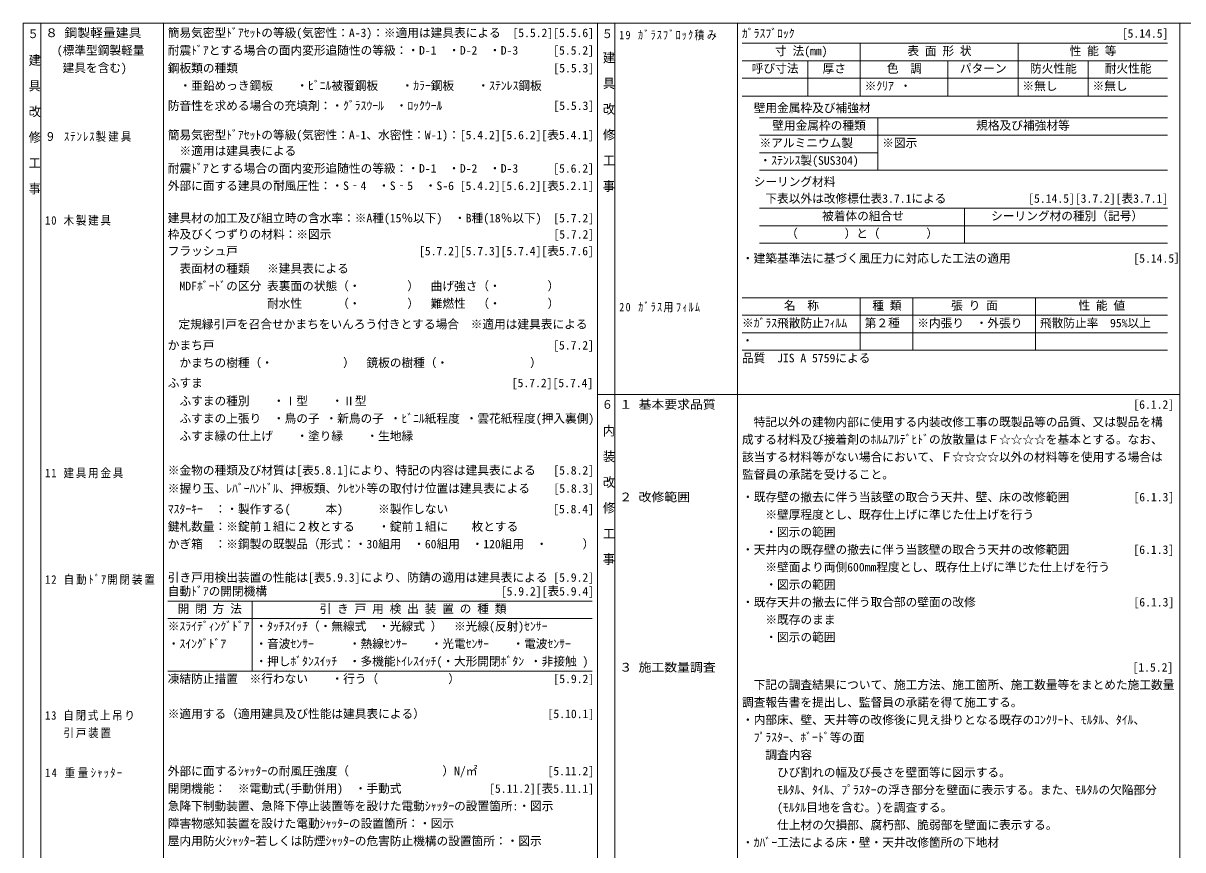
# Model space of a CAD drawing. Units: millimetres on the paper. Extents: x -396 to 397, y -283 to 596.
# Drawn here: x -395.5 to 1.4, y 3.2 to 286.5 of the extents above; entities that cross this region are included whole.
import ezdxf
from ezdxf.enums import TextEntityAlignment as Align

# ---------------------------------------------------------------- set-up
doc = ezdxf.new("R2010")
doc.units = ezdxf.units.MM
for name, color, linetype, lineweight in [('0-0', 4, 'Continuous', 9), ('0-1_文字', 7, 'Continuous', 9), ('E-0', 5, 'Continuous', 9)]:
    doc.layers.add(name, color=color, linetype=linetype, lineweight=lineweight)
doc.styles.add('@ＭＳ ゴシック', font='')
doc.styles.add('ＭＳ ゴシック', font='')
doc.styles.get('@ＭＳ ゴシック').set_extended_font_data('@MS Gothic')
doc.styles.get('ＭＳ ゴシック').set_extended_font_data('MS Gothic')

msp = doc.modelspace()

# ---------------------------------------------------------------- linework, layer by layer
at = {"layer": '0-0'}
for p, q in [((-389.544, -261.048), (-389.544, 286.452)), ((-347.544, -261.048), (-347.544, 286.452)), ((-192.965, 286.452), (-192.965, -261.048)), ((-150.965, 286.452), (-150.965, -261.048)), ((-149.465, 279.589), (-3.81, 279.589)), ((-108.965, 261.426), (-108.965, 279.589)), ((-54.965, 261.426), (-54.965, 279.589)), ((-149.465, 273.589), (-3.81, 273.589)), ((-126.965, 261.426), (-126.965, 273.589)), ((-78.965, 261.426), (-78.965, 273.589)), ((-30.965, 261.426), (-30.965, 273.589)), ((-149.465, 267.589), (-3.81, 267.589)), ((-149.465, 261.426), (-3.81, 261.426)), ((-143.465, 254.062), (-3.81, 254.062)), ((-102.965, 236.062), (-102.965, 254.062)), ((-143.465, 248.062), (-3.81, 248.062)), ((-143.465, 242.062), (-102.965, 242.062)), ((-143.465, 236.062), (-3.81, 236.062)), ((-143.465, 223.039), (-3.81, 223.039)), ((-73.273, 211.039), (-73.273, 223.039)), ((-143.465, 217.039), (-3.81, 217.039)), ((-143.465, 211.039), (-3.81, 211.039)), ((-149.465, 192.358), (-3.81, 192.358)), ((-108.965, 174.358), (-108.965, 192.358)), ((-90.965, 174.358), (-90.965, 192.358)), ((-48.965, 174.358), (-48.965, 192.358)), ((-149.465, 186.358), (-3.81, 186.358)), ((-149.465, 180.358), (-3.81, 180.358)), ((-149.465, 174.358), (-3.81, 174.358)), ((-198.965, 159.183), (0.456, 159.183)), ((-346.044, 88.456), (-200.781, 88.456)), ((-317.186, 88.456), (-317.186, 64.456)), ((-346.044, 82.456), (-200.781, 82.456)), ((-346.044, 64.456), (-200.781, 64.456))]:
    msp.add_line(p, q, dxfattribs=at)
at = {"layer": 'E-0', "color": 7}
for p, q in [((-395.544, -283.464), (-395.544, 286.452)), ((-198.965, 286.452), (-198.965, -261.048)), ((0.456, 286.452), (0.456, -261.048))]:
    msp.add_line(p, q, dxfattribs=at)
msp.add_lwpolyline([(-395.544, 286.452), (396.456, 286.452), (396.456, -283.464)], dxfattribs=at)

# ---------------------------------------------------------------- texts
at = {"layer": '0-1_文字', "style": 'ＭＳ ゴシック'}
for s, width, p in [('５', 0.95, (-394.044, 280.452)), ('８ 鋼製軽量建具', 1.1, (-388.044, 280.788)), ('５', 0.95, (-197.465, 280.452)), ('・', 0.95, (-149.465, 175.358)), ('６', 0.95, (-197.465, 153.458)), ('１ 基本要求品質', 1.1, (-191.465, 153.458)), ('２ 改修範囲', 1.1, (-191.465, 121.727)), ('３ 施工数量調査', 1.1, (-191.465, 63.395))]:
    msp.add_text(s, height=2.933, dxfattribs=dict(at, width=width)).set_placement(p, align=Align.BOTTOM_LEFT)
for s, p in [('簡易気密型ﾄﾞｱｾｯﾄの等級(気密性：A-3)：※適用は建具表による  [5.5.2][5.5.6]', (-346.044, 280.788)), ('ｶﾞﾗｽﾌﾞﾛｯｸ\u3000\u3000\u3000\u3000\u3000\u3000\u3000\u3000\u3000\u3000\u3000\u3000\u3000\u3000\u3000\u3000\u3000\u3000\u3000\u3000\u3000\u3000\u3000\u3000\u3000\u3000  \u3000[5.14.5]', (-149.465, 280.589)), ('\u3000(標準型鋼製軽量', (-388.044, 274.788)), ('耐震ﾄﾞｱとする場合の面内変形追随性の等級：・D-1\u3000・D-2\u3000・D-3      [5.5.2]', (-346.044, 274.788)), ('寸 法(mm)', (-138.165, 274.589)), ('表 面 形 状', (-92.865, 274.589)), ('性 能 等', (-37.287, 274.589)), ('\u3000 建具を含む)', (-388.044, 268.788)), ('鋼板類の種類\u3000\u3000\u3000\u3000\u3000\u3000\u3000\u3000\u3000\u3000\u3000\u3000\u3000\u3000\u3000\u3000\u3000\u3000\u3000 \u3000\u3000\u3000\u3000 \u3000 \u3000 [5.5.3]', (-346.044, 268.697)), ('呼び寸法', (-146.115, 268.589)), ('厚さ', (-121.865, 268.589)), ('色\u3000調', (-99.865, 268.589)), ('パターン', (-74.865, 268.589)), ('防火性能', (-50.865, 268.589)), ('耐火性能', (-25.287, 268.589)), ('\u3000・亜鉛めっき鋼板\u3000\u3000・ﾋﾞﾆﾙ被覆鋼板\u3000\u3000・ｶﾗｰ鋼板\u3000\u3000・ｽﾃﾝﾚｽ鋼板', (-346.044, 262.697)), ('※ｸﾘｱ ・\u3000', (-107.465, 262.589)), ('※無し', (-53.465, 262.589)), ('※無し', (-29.465, 262.589)), ('防音性を求める場合の充填剤：・ｸﾞﾗｽｳｰﾙ\u3000・ﾛｯｸｳｰﾙ\u3000\u3000\u3000\u3000\u3000\u3000 \u3000\u3000\u3000[5.5.3]', (-346.044, 255.827)), ('\u3000壁用金属枠及び補強材', (-149.465, 255.062)), ('壁用金属枠の種類', (-139.115, 249.062)), ('規格及び補強材等', (-69.287, 249.062)), ('簡易気密型ﾄﾞｱｾｯﾄの等級(気密性：A-1、水密性：W-1)：[5.4.2][5.6.2][表5.4.1]', (-346.044, 245.792)), ('※アルミニウム製', (-143.465, 243.062)), ('※図示', (-101.465, 243.062)), ('\u3000※適用は建具表による', (-346.044, 240.338)), ('耐震ﾄﾞｱとする場合の面内変形追随性の等級：・D-1\u3000・D-2\u3000・D-3      [5.6.2]', (-346.044, 234.338)), ('・ｽﾃﾝﾚｽ製(SUS304)', (-143.465, 237.062)), ('外部に面する建具の耐風圧性：・S‐4\u3000・S‐5\u3000・S-6 [5.4.2][5.6.2][表5.2.1]', (-346.044, 228.39)), ('\u3000シーリング材料', (-149.465, 229.778)), ('\u3000\u3000下表以外は改修標仕表3.7.1による\u3000\u3000\u3000 \u3000\u3000 \u3000[5.14.5][3.7.2][表3.7.1]', (-149.465, 224.039)), ('  シーリング材の種別（記号）', (-68.168, 218.039)), ('建具材の加工及び組立時の含水率：※A種(15％以下)\u3000・B種(18％以下)\u3000[5.7.2]', (-346.044, 217.314)), ('被着体の組合せ', (-122.033, 218.039)), ('枠及びくつずりの材料：※図示\u3000\u3000\u3000\u3000\u3000\u3000\u3000\u3000\u3000\u3000\u3000\u3000\u3000\u3000\u3000\u3000\u3000\u3000\u3000[5.7.2]', (-346.044, 211.767)), ('（\u3000\u3000\u3000\u3000）と（\u3000\u3000\u3000\u3000）', (-134.364, 212.045)), ('フラッシュ戸\u3000\u3000\u3000\u3000\u3000\u3000\u3000\u3000\u3000\u3000\u3000\u3000\u3000 \u3000\u3000[5.7.2][5.7.3][5.7.4][表5.7.6]', (-346.044, 206.041)), ('・建築基準法に基づく風圧力に対応した工法の適用\u3000\u3000\u3000 \u3000\u3000\u3000\u3000\u3000\u3000  [5.14.5］', (-149.489, 203.512)), ('\u3000表面材の種類\u3000 ※建具表による', (-346.044, 200.041)), ('\u3000MDFﾎﾞｰﾄﾞの区分 表裏面の状態（・\u3000\u3000\u3000\u3000）\u3000曲げ強さ（・\u3000\u3000\u3000\u3000）', (-346.044, 194.041)), ('\u3000\u3000 \u3000\u3000\u3000\u3000\u3000\u3000耐水性\u3000\u3000\u3000（・\u3000\u3000\u3000\u3000）\u3000難燃性\u3000（・\u3000\u3000\u3000\u3000）', (-346.044, 188.041)), ('名\u3000称', (-135.115, 187.358)), ('種 類', (-104.865, 187.358)), ('張 り 面', (-77.865, 187.358)), ('性 能 値', (-34.287, 187.358)), ('定規縁引戸を召合せかまちをいんろう付きとする場合\u3000※適用は建具表による', (-342.363, 180.946)), ('※ｶﾞﾗｽ飛散防止ﾌｨﾙﾑ', (-149.465, 181.358)), ('第２種', (-107.465, 181.358)), ('※内張り\u3000・外張り', (-89.465, 181.358)), ('飛散防止率\u300095%以上', (-47.465, 181.358)), ('かまち戸\u3000\u3000\u3000\u3000\u3000\u3000\u3000\u3000\u3000\u3000\u3000\u3000\u3000\u3000\u3000\u3000\u3000\u3000\u3000\u3000                  [5.7.2]', (-346.044, 173.75)), ('\u3000かまちの樹種（・\u3000\u3000\u3000\u3000\u3000\u3000）\u3000鏡板の樹種（・\u3000\u3000\u3000\u3000\u3000\u3000\u3000）', (-346.044, 167.75)), ('品質\u3000JIS A 5759による', (-149.465, 169.358)), ('ふすま                                                     [5.7.2][5.7.4]', (-346.044, 160.847)), ('\u3000ふすまの種別\u3000\u3000・Ⅰ型\u3000\u3000・Ⅱ型', (-346.044, 154.652)), ('\u3000\u3000\u3000\u3000\u3000\u3000\u3000\u3000\u3000\u3000\u3000\u3000\u3000\u3000\u3000\u3000\u3000\u3000\u3000\u3000\u3000\u3000\u3000\u3000\u3000\u3000\u3000          \u3000 [6.1.2]', (-149.465, 153.458)), ('\u3000ふすまの上張り  ・鳥の子 ・新鳥の子 ・ﾋﾞﾆﾙ紙程度 ・雲花紙程度(押入裏側)', (-346.044, 148.652)), ('\u3000特記以外の建物内部に使用する内装改修工事の既製品等の品質、又は製品を構', (-149.465, 147.458)), ('\u3000ふすま縁の仕上げ\u3000\u3000・塗り縁\u3000\u3000・生地縁', (-346.044, 142.652)), ('成する材料及び接着剤のﾎﾙﾑｱﾙﾃﾞﾋﾄﾞの放散量はＦ☆☆☆☆を基本とする。なお、', (-149.465, 141.458)), ('該当する材料等がない場合において、Ｆ☆☆☆☆以外の材料等を使用する場合は', (-149.465, 135.458)), ('※金物の種類及び材質は[表5.8.1]により、特記の内容は建具表による\u3000 [5.8.2]', (-346.044, 130.901)), ('監督員の承諾を受けること。', (-149.465, 129.458)), ('※握り玉、ﾚﾊﾞｰﾊﾝﾄﾞﾙ、押板類、ｸﾚｾﾝﾄ等の取付け位置は建具表による\u3000\u3000[5.8.3]', (-346.044, 124.685)), ('・既存壁の撤去に伴う当該壁の取合う天井、壁、床の改修範囲\u3000 \u3000\u3000 \u3000 [6.1.3]', (-149.465, 121.727)), ('ﾏｽﾀｰｷｰ\u3000：・製作する(\u3000\u3000\u3000本)\u3000\u3000\u3000※製作しない                  [5.8.4]', (-346.044, 117.627)), ('\u3000\u3000※壁厚程度とし、既存仕上げに準じた仕上げを行う', (-149.465, 115.727)), ('鍵札数量：※錠前１組に２枚とする\u3000\u3000・錠前１組に  \u3000枚とする', (-346.044, 111.627)), ('\u3000\u3000・図示の範囲', (-149.465, 109.727)), ('かぎ箱\u3000：※鋼製の既製品（形式：・30組用\u3000・60組用\u3000・120組用\u3000・\u3000\u3000\u3000）', (-346.044, 105.627)), ('・天井内の既存壁の撤去に伴う当該壁の取合う天井の改修範囲\u3000\u3000    \u3000 [6.1.3]', (-149.465, 103.727)), ('\u3000\u3000※壁面より両側600mm程度とし、既存仕上げに準じた仕上げを行う', (-149.465, 97.727)), ('引き戸用検出装置の性能は[表5.9.3]により、防錆の適用は建具表による [5.9.2]', (-346.044, 94.188)), ('\u3000\u3000・図示の範囲', (-149.465, 91.727)), ('自動ﾄﾞｱの開閉機構\u3000\u3000\u3000\u3000\u3000\u3000\u3000\u3000\u3000\u3000\u3000\u3000\u3000\u3000\u3000\u3000\u3000\u3000\u3000  [5.9.2][表5.9.4]', (-346.044, 89.456)), ('開 閉 方 法', (-342.674, 83.456)), ('引 き 戸 用 検 出 装 置 の 種 類', (-294.074, 83.456)), ('・既存天井の撤去に伴う取合部の壁面の改修\u3000\u3000\u3000\u3000\u3000\u3000\u3000 \u3000\u3000\u3000\u3000\u3000\u3000[6.1.3]', (-149.465, 85.727)), ('\u3000\u3000※既存のまま', (-149.465, 79.727)), ('※ｽﾗｲﾃﾞｨﾝｸﾞﾄﾞｱ', (-346.044, 77.456)), ('・ﾀｯﾁｽｲｯﾁ（・無線式\u3000・光線式 ）\u3000※光線(反射)ｾﾝｻｰ', (-316.055, 77.456)), ('・ｽｲﾝｸﾞﾄﾞｱ', (-346.044, 71.456)), ('・音波ｾﾝｻｰ\u3000 \u3000 ・熱線ｾﾝｻｰ  \u3000・光電ｾﾝｻｰ  \u3000・電波ｾﾝｻｰ', (-316.055, 71.456)), ('\u3000\u3000・図示の範囲', (-149.465, 73.727)), ('・押しﾎﾞﾀﾝｽｲｯﾁ  ・多機能ﾄｲﾚｽｲｯﾁ(・大形開閉ﾎﾞﾀﾝ ・非接触 )', (-316.055, 65.456)), ('凍結防止措置\u3000※行わない\u3000\u3000・行う（\u3000\u3000\u3000\u3000\u3000\u3000）\u3000\u3000\u3000\u3000 \u3000\u3000\u3000 [5.9.2]', (-346.044, 59.456)), ('                                                                   [1.5.2]', (-149.465, 63.395)), ('\u3000下記の調査結果について、施工方法、施工箇所、施工数量等をまとめた施工数量', (-149.465, 57.395)), ('調査報告書を提出し、監督員の承諾を得て施工する。', (-149.465, 51.395)), ('※適用する（適用建具及び性能は建具表による）\u3000\u3000\u3000\u3000\u3000\u3000\u3000\u3000\u3000\u3000 [5.10.1]', (-346.044, 47.461)), ('・内部床、壁、天井等の改修後に見え掛りとなる既存のｺﾝｸﾘｰﾄ、ﾓﾙﾀﾙ、ﾀｲﾙ、', (-149.465, 45.395)), ('\u3000ﾌﾟﾗｽﾀｰ、ﾎﾞｰﾄﾞ等の面', (-149.465, 39.395)), ('\u3000\u3000調査内容', (-149.465, 33.395)), ('外部に面するｼｬｯﾀｰの耐風圧強度（\u3000\u3000\u3000\u3000\u3000\u3000\u3000\u3000）N/㎡\u3000\u3000\u3000  \u3000\u3000[5.11.2]', (-346.044, 27.868)), ('\u3000\u3000\u3000ひび割れの幅及び長さを壁面等に図示する。', (-149.465, 27.395)), ('開閉機能：\u3000※電動式(手動併用)\u3000・手動式\u3000\u3000\u3000\u3000\u3000\u3000\u3000 [5.11.2][表5.11.1]', (-346.044, 21.868)), ('\u3000\u3000\u3000ﾓﾙﾀﾙ、ﾀｲﾙ、ﾌﾟﾗｽﾀｰの浮き部分を壁面に表示する。また、ﾓﾙﾀﾙの欠陥部分', (-149.465, 21.395)), ('急降下制動装置、急降下停止装置等を設けた電動ｼｬｯﾀｰの設置箇所:・図示', (-346.044, 15.868)), ('\u3000\u3000\u3000(ﾓﾙﾀﾙ目地を含む。)を調査する。', (-149.465, 15.395)), ('障害物感知装置を設けた電動ｼｬｯﾀｰの設置箇所：・図示', (-346.044, 9.902)), ('\u3000\u3000\u3000仕上材の欠損部、腐朽部、脆弱部を壁面に表示する。', (-149.465, 9.395)), ('屋内用防火ｼｬｯﾀｰ若しくは防煙ｼｬｯﾀｰの危害防止機構の設置箇所：・図示', (-346.044, 3.902)), ('・ｶﾊﾞｰ工法による床・壁・天井改修箇所の下地材', (-149.465, 3.395))]:
    msp.add_text(s, height=2.933, dxfattribs=at).set_placement(p, align=Align.BOTTOM_LEFT)
at = {"layer": '0-1_文字', "style": '@ＭＳ ゴシック', "width": 1.1}
for s, p in [('\u3000建\u3000具\u3000改\u3000修\u3000工\u3000事', (-394.044, 280.452)), ('\u3000建\u3000具\u3000改\u3000修\u3000工\u3000事', (-197.465, 281.29)), ('\u3000内\u3000装\u3000改\u3000修\u3000工\u3000事', (-197.465, 153.458))]:
    msp.add_text(s, height=2.933, rotation=270, dxfattribs=at).set_placement(p, align=Align.BOTTOM_LEFT)
at = {"layer": '0-1_文字', "char_height": 2.933, "attachment_point": 7, "style": 'ＭＳ ゴシック'}
for s, insert in [('\\T1.26;\\W0.85;19\\~ｶﾞﾗｽﾌﾞﾛｯｸ積み', (-191.465, 280.589)), ('\\T1.2;\\W0.9;９\\~ｽﾃﾝﾚｽ製建具', (-388.044, 245.792)), ('\\T1.17;\\W0.9;10\\~木製建具', (-388.044, 217.078)), ('\\T1.27;\\W0.85;20\\~ｶﾞﾗｽ用ﾌｨﾙﾑ', (-191.465, 187.358)), ('\\T1.17;\\W0.9;11\\~建具用金具', (-388.044, 130.506)), ('\\T1.18;\\W0.9;12\\~自動ﾄﾞｱ開閉装置', (-388.044, 94.017)), ('\\T1.16;\\W0.9;13\\~自閉式上吊り', (-388.044, 47.461)), ('\\T1.17;\\W0.9;\\~\\~\\~引戸装置', (-388.044, 41.461)), ('\\T1.24;\\W0.9;14\\~重量ｼｬｯﾀｰ', (-388.044, 27.868))]:
    msp.add_mtext(s, dxfattribs=dict(at, insert=insert))

doc.saveas('drawing.dxf')
